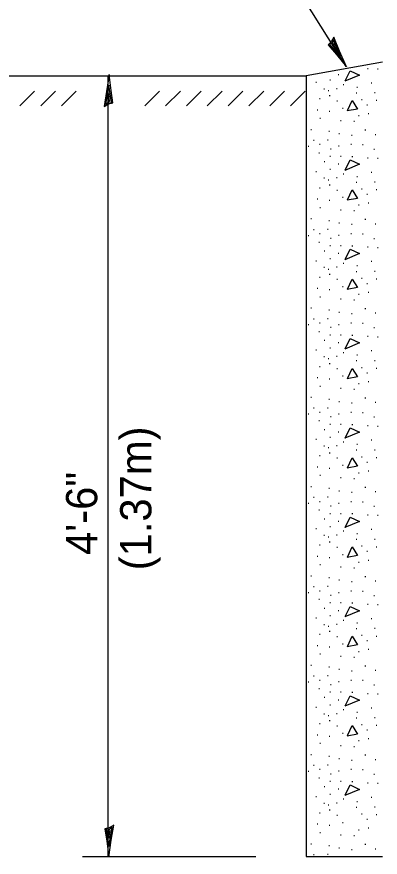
# Model space of a CAD drawing. Extents: x 96285 to 107900, y 69854 to 76557.
# Drawn here: x 101603.7 to 101708.4, y 70032.8 to 70275.1 of the extents above; entities that cross this region are included whole.
import ezdxf

# ---------------------------------------------------------------- set-up
doc = ezdxf.new("R2010")
doc.units = 0
doc.layers.add('Sheets_General Details', color=7, linetype='Continuous')

msp = doc.modelspace()

# ---------------------------------------------------------------- linework, layer by layer
at = {"layer": 'Sheets_General Details'}
for p, q in [((101670.49, 70305.55), (101698.49, 70260.75)), ((101709.1, 70262.03), (101687.1, 70258.07)), ((101704.76, 70260.2), (101704.96, 70260.2)), ((101707.64, 70260.07), (101707.84, 70260.07)), ((101530.82, 70258.07), (101687.1, 70258.07)), ((101630.06, 70033.07), (101630.06, 70258.07)), ((101687.1, 70258.07), (101687.1, 70033.07)), ((101696.29, 70258.39), (101696.49, 70258.39)), ((101689.85, 70256.24), (101690.05, 70256.24)), ((101693.88, 70256.88), (101694.08, 70256.88)), ((101697.7, 70255.55), (101697.9, 70255.55)), ((101705.83, 70256.07), (101706.03, 70256.07)), ((101604.58, 70249.4), (101608.83, 70253.64)), ((101610.58, 70249.4), (101614.83, 70253.64)), ((101616.58, 70249.4), (101620.83, 70253.64)), ((101640.58, 70249.4), (101644.83, 70253.64)), ((101646.58, 70249.4), (101650.83, 70253.64)), ((101652.58, 70249.4), (101656.83, 70253.64)), ((101658.58, 70249.4), (101662.83, 70253.64)), ((101664.58, 70249.4), (101668.83, 70253.64)), ((101670.58, 70249.4), (101674.83, 70253.64)), ((101676.58, 70249.4), (101680.83, 70253.64)), ((101682.58, 70249.4), (101686.83, 70253.64)), ((101692.17, 70254.35), (101692.37, 70254.35)), ((101693.4, 70253.83), (101693.6, 70253.83)), ((101695.77, 70254.43), (101695.97, 70254.43)), ((101701.49, 70253.16), (101701.69, 70253.16)), ((101701.7, 70254.82), (101701.9, 70254.82)), ((101706.78, 70253.23), (101706.98, 70253.23)), ((101690.88, 70251.53), (101691.08, 70251.53)), ((101693.75, 70252.39), (101693.95, 70252.39)), ((101695.94, 70250.88), (101696.14, 70250.88)), ((101702.99, 70251.22), (101703.19, 70251.22)), ((101707.25, 70251.01), (101707.45, 70251.01)), ((101690.24, 70248.3), (101690.44, 70248.3)), ((101693.71, 70247.91), (101693.91, 70247.91)), ((101697.57, 70248.77), (101697.77, 70248.77)), ((101704.54, 70249.68), (101704.74, 70249.68)), ((101691.01, 70245.85), (101691.21, 70245.85)), ((101702.13, 70246.58), (101702.33, 70246.58)), ((101704.93, 70247.18), (101705.13, 70247.18)), ((101696.97, 70245.21), (101697.17, 70245.21)), ((101700.8, 70244.95), (101701, 70244.95)), ((101688.43, 70242.63), (101688.63, 70242.63)), ((101693.58, 70242.11), (101693.78, 70242.11)), ((101696.46, 70241.42), (101696.66, 70241.42)), ((101700.11, 70240.99), (101700.31, 70240.99)), ((101704.02, 70242.45), (101704.22, 70242.45)), ((101706.99, 70241.16), (101707.19, 70241.16)), ((101689.21, 70239.53), (101689.41, 70239.53)), ((101690.93, 70238.33), (101691.13, 70238.33)), ((101693.2, 70239.62), (101693.4, 70239.62)), ((101699.9, 70238.33), (101700.1, 70238.33)), ((101703.29, 70238.24), (101703.49, 70238.24)), ((101687.66, 70237.81), (101687.86, 70237.81)), ((101690.75, 70235.88), (101690.95, 70235.88)), ((101694.09, 70237.04), (101694.29, 70237.04)), ((101696.41, 70237.85), (101696.61, 70237.85)), ((101706.6, 70236.95), (101706.8, 70236.95)), ((101692.3, 70233.34), (101692.5, 70233.34)), ((101693.88, 70234.89), (101694.08, 70234.89)), ((101696.97, 70234.89), (101697.17, 70234.89)), ((101700.28, 70234.8), (101700.48, 70234.8)), ((101704.76, 70234.46), (101704.96, 70234.46)), ((101707.64, 70234.33), (101707.84, 70234.33)), ((101693.88, 70231.15), (101694.08, 70231.15)), ((101696.29, 70232.65), (101696.49, 70232.65)), ((101689.85, 70230.5), (101690.05, 70230.5)), ((101692.17, 70228.61), (101692.37, 70228.61)), ((101695.77, 70228.7), (101695.97, 70228.7)), ((101697.7, 70229.81), (101697.9, 70229.81)), ((101701.7, 70229.08), (101701.9, 70229.08)), ((101705.83, 70230.33), (101706.03, 70230.33)), ((101693.4, 70228.09), (101693.6, 70228.09)), ((101693.75, 70226.65), (101693.95, 70226.65)), ((101701.49, 70227.42), (101701.69, 70227.42)), ((101706.78, 70227.49), (101706.98, 70227.49)), ((101690.88, 70225.79), (101691.08, 70225.79)), ((101695.94, 70225.14), (101696.14, 70225.14)), ((101702.99, 70225.49), (101703.19, 70225.49)), ((101704.54, 70223.94), (101704.74, 70223.94)), ((101707.25, 70225.27), (101707.45, 70225.27)), ((101690.24, 70222.56), (101690.44, 70222.56)), ((101693.71, 70222.18), (101693.91, 70222.18)), ((101697.57, 70223.04), (101697.77, 70223.04)), ((101704.93, 70221.45), (101705.13, 70221.45)), ((101691.01, 70220.11), (101691.21, 70220.11)), ((101696.97, 70219.47), (101697.17, 70219.47)), ((101700.8, 70219.21), (101701, 70219.21)), ((101702.13, 70220.84), (101702.33, 70220.84)), ((101688.43, 70216.89), (101688.63, 70216.89)), ((101693.58, 70216.37), (101693.78, 70216.37)), ((101704.02, 70216.72), (101704.22, 70216.72)), ((101696.46, 70215.68), (101696.66, 70215.68)), ((101700.11, 70215.25), (101700.31, 70215.25)), ((101706.99, 70215.43), (101707.19, 70215.43)), ((101687.66, 70212.07), (101687.86, 70212.07)), ((101689.21, 70213.79), (101689.41, 70213.79)), ((101690.93, 70212.59), (101691.13, 70212.59)), ((101693.2, 70213.88), (101693.4, 70213.88)), ((101696.41, 70212.12), (101696.61, 70212.12)), ((101699.9, 70212.59), (101700.1, 70212.59)), ((101703.29, 70212.5), (101703.49, 70212.5)), ((101690.75, 70210.14), (101690.95, 70210.14)), ((101693.88, 70209.15), (101694.08, 70209.15)), ((101694.09, 70211.3), (101694.29, 70211.3)), ((101696.97, 70209.15), (101697.17, 70209.15)), ((101700.28, 70209.06), (101700.48, 70209.06)), ((101706.6, 70211.21), (101706.8, 70211.21)), ((101692.3, 70207.6), (101692.5, 70207.6)), ((101696.29, 70206.91), (101696.49, 70206.91)), ((101704.76, 70208.72), (101704.96, 70208.72)), ((101707.64, 70208.59), (101707.84, 70208.59)), ((101689.85, 70204.76), (101690.05, 70204.76)), ((101693.88, 70205.41), (101694.08, 70205.41)), ((101705.83, 70204.59), (101706.03, 70204.59)), ((101692.17, 70202.87), (101692.37, 70202.87)), ((101693.4, 70202.36), (101693.6, 70202.36)), ((101695.77, 70202.96), (101695.97, 70202.96)), ((101697.7, 70204.08), (101697.9, 70204.08)), ((101701.7, 70203.35), (101701.9, 70203.35)), ((101690.88, 70200.05), (101691.08, 70200.05)), ((101693.75, 70200.91), (101693.95, 70200.91)), ((101695.94, 70199.4), (101696.14, 70199.4)), ((101701.49, 70201.68), (101701.69, 70201.68)), ((101702.99, 70199.75), (101703.19, 70199.75)), ((101706.78, 70201.75), (101706.98, 70201.75)), ((101707.25, 70199.53), (101707.45, 70199.53)), ((101697.57, 70197.3), (101697.77, 70197.3)), ((101704.54, 70198.2), (101704.74, 70198.2)), ((101690.24, 70196.83), (101690.44, 70196.83)), ((101693.71, 70196.44), (101693.91, 70196.44)), ((101702.13, 70195.11), (101702.33, 70195.11)), ((101704.93, 70195.71), (101705.13, 70195.71)), ((101691.01, 70194.37), (101691.21, 70194.37)), ((101696.97, 70193.73), (101697.17, 70193.73)), ((101700.8, 70193.47), (101701, 70193.47)), ((101688.43, 70191.15), (101688.63, 70191.15)), ((101693.58, 70190.63), (101693.78, 70190.63)), ((101696.46, 70189.95), (101696.66, 70189.95)), ((101704.02, 70190.98), (101704.22, 70190.98)), ((101706.99, 70189.69), (101707.19, 70189.69)), ((101689.21, 70188.05), (101689.41, 70188.05)), ((101693.2, 70188.14), (101693.4, 70188.14)), ((101700.11, 70189.52), (101700.31, 70189.52)), ((101687.66, 70186.33), (101687.86, 70186.33)), ((101690.93, 70186.85), (101691.13, 70186.85)), ((101694.09, 70185.56), (101694.29, 70185.56)), ((101696.41, 70186.38), (101696.61, 70186.38)), ((101699.9, 70186.85), (101700.1, 70186.85)), ((101703.29, 70186.76), (101703.49, 70186.76)), ((101706.6, 70185.47), (101706.8, 70185.47)), ((101690.75, 70184.4), (101690.95, 70184.4)), ((101693.88, 70183.41), (101694.08, 70183.41)), ((101696.97, 70183.41), (101697.17, 70183.41)), ((101700.28, 70183.33), (101700.48, 70183.33)), ((101704.76, 70182.98), (101704.96, 70182.98)), ((101707.64, 70182.85), (101707.84, 70182.85)), ((101692.3, 70181.86), (101692.5, 70181.86)), ((101696.29, 70181.18), (101696.49, 70181.18)), ((101689.85, 70179.03), (101690.05, 70179.03)), ((101693.88, 70179.67), (101694.08, 70179.67)), ((101697.7, 70178.34), (101697.9, 70178.34)), ((101701.7, 70177.61), (101701.9, 70177.61)), ((101705.83, 70178.85), (101706.03, 70178.85)), ((101692.17, 70177.13), (101692.37, 70177.13)), ((101693.4, 70176.62), (101693.6, 70176.62)), ((101693.75, 70175.17), (101693.95, 70175.17)), ((101695.77, 70177.22), (101695.97, 70177.22)), ((101701.49, 70175.95), (101701.69, 70175.95)), ((101706.78, 70176.02), (101706.98, 70176.02)), ((101690.88, 70174.31), (101691.08, 70174.31)), ((101695.94, 70173.67), (101696.14, 70173.67)), ((101702.99, 70174.01), (101703.19, 70174.01)), ((101707.25, 70173.8), (101707.45, 70173.8)), ((101690.24, 70171.09), (101690.44, 70171.09)), ((101693.71, 70170.7), (101693.91, 70170.7)), ((101697.57, 70171.56), (101697.77, 70171.56)), ((101704.54, 70172.46), (101704.74, 70172.46)), ((101691.01, 70168.64), (101691.21, 70168.64)), ((101696.97, 70167.99), (101697.17, 70167.99)), ((101702.13, 70169.37), (101702.33, 70169.37)), ((101704.93, 70169.97), (101705.13, 70169.97)), ((101700.8, 70167.73), (101701, 70167.73)), ((101688.43, 70165.41), (101688.63, 70165.41)), ((101693.58, 70164.9), (101693.78, 70164.9)), ((101696.46, 70164.21), (101696.66, 70164.21)), ((101700.11, 70163.78), (101700.31, 70163.78)), ((101704.02, 70165.24), (101704.22, 70165.24)), ((101706.99, 70163.95), (101707.19, 70163.95)), ((101687.66, 70160.6), (101687.86, 70160.6)), ((101689.21, 70162.32), (101689.41, 70162.32)), ((101690.93, 70161.11), (101691.13, 70161.11)), ((101693.2, 70162.4), (101693.4, 70162.4)), ((101696.41, 70160.64), (101696.61, 70160.64)), ((101699.9, 70161.11), (101700.1, 70161.11)), ((101703.29, 70161.03), (101703.49, 70161.03)), ((101690.75, 70158.66), (101690.95, 70158.66)), ((101694.09, 70159.82), (101694.29, 70159.82)), ((101706.6, 70159.74), (101706.8, 70159.74)), ((101692.3, 70156.13), (101692.5, 70156.13)), ((101693.88, 70157.67), (101694.08, 70157.67)), ((101696.97, 70157.67), (101697.17, 70157.67)), ((101700.28, 70157.59), (101700.48, 70157.59)), ((101704.76, 70157.24), (101704.96, 70157.24)), ((101707.64, 70157.11), (101707.84, 70157.11)), ((101693.88, 70153.93), (101694.08, 70153.93)), ((101696.29, 70155.44), (101696.49, 70155.44)), ((101689.85, 70153.29), (101690.05, 70153.29)), ((101692.17, 70151.4), (101692.37, 70151.4)), ((101695.77, 70151.48), (101695.97, 70151.48)), ((101697.7, 70152.6), (101697.9, 70152.6)), ((101701.7, 70151.87), (101701.9, 70151.87)), ((101705.83, 70153.12), (101706.03, 70153.12)), ((101690.88, 70148.57), (101691.08, 70148.57)), ((101693.4, 70150.88), (101693.6, 70150.88)), ((101693.75, 70149.43), (101693.95, 70149.43)), ((101701.49, 70150.21), (101701.69, 70150.21)), ((101706.78, 70150.28), (101706.98, 70150.28)), ((101695.94, 70147.93), (101696.14, 70147.93)), ((101702.99, 70148.27), (101703.19, 70148.27)), ((101704.54, 70146.73), (101704.74, 70146.73)), ((101707.25, 70148.06), (101707.45, 70148.06)), ((101690.24, 70145.35), (101690.44, 70145.35)), ((101693.71, 70144.96), (101693.91, 70144.96)), ((101697.57, 70145.82), (101697.77, 70145.82)), ((101704.93, 70144.23), (101705.13, 70144.23)), ((101691.01, 70142.9), (101691.21, 70142.9)), ((101696.97, 70142.25), (101697.17, 70142.25)), ((101700.8, 70142), (101701, 70142)), ((101702.13, 70143.63), (101702.33, 70143.63)), ((101688.43, 70139.67), (101688.63, 70139.67)), ((101693.58, 70139.16), (101693.78, 70139.16)), ((101704.02, 70139.5), (101704.22, 70139.5)), ((101689.21, 70136.58), (101689.41, 70136.58)), ((101693.2, 70136.66), (101693.4, 70136.66)), ((101696.46, 70138.47), (101696.66, 70138.47)), ((101700.11, 70138.04), (101700.31, 70138.04)), ((101706.99, 70138.21), (101707.19, 70138.21)), ((101687.66, 70134.86), (101687.86, 70134.86)), ((101690.93, 70135.37), (101691.13, 70135.37)), ((101694.09, 70134.08), (101694.29, 70134.08)), ((101696.41, 70134.9), (101696.61, 70134.9)), ((101699.9, 70135.37), (101700.1, 70135.37)), ((101703.29, 70135.29), (101703.49, 70135.29)), ((101706.6, 70134), (101706.8, 70134)), ((101690.75, 70132.92), (101690.95, 70132.92)), ((101693.88, 70131.94), (101694.08, 70131.94)), ((101696.97, 70131.94), (101697.17, 70131.94)), ((101700.28, 70131.85), (101700.48, 70131.85)), ((101692.3, 70130.39), (101692.5, 70130.39)), ((101696.29, 70129.7), (101696.49, 70129.7)), ((101704.76, 70131.51), (101704.96, 70131.51)), ((101707.64, 70131.38), (101707.84, 70131.38)), ((101689.85, 70127.55), (101690.05, 70127.55)), ((101693.88, 70128.19), (101694.08, 70128.19)), ((101697.7, 70126.86), (101697.9, 70126.86)), ((101705.83, 70127.38), (101706.03, 70127.38)), ((101692.17, 70125.66), (101692.37, 70125.66)), ((101693.4, 70125.14), (101693.6, 70125.14)), ((101695.77, 70125.74), (101695.97, 70125.74)), ((101701.49, 70124.47), (101701.69, 70124.47)), ((101701.7, 70126.13), (101701.9, 70126.13)), ((101706.78, 70124.54), (101706.98, 70124.54)), ((101690.88, 70122.84), (101691.08, 70122.84)), ((101693.75, 70123.7), (101693.95, 70123.7)), ((101695.94, 70122.19), (101696.14, 70122.19)), ((101702.99, 70122.53), (101703.19, 70122.53)), ((101707.25, 70122.32), (101707.45, 70122.32)), ((101690.24, 70119.61), (101690.44, 70119.61)), ((101697.57, 70120.08), (101697.77, 70120.08)), ((101704.54, 70120.99), (101704.74, 70120.99)), ((101691.01, 70117.16), (101691.21, 70117.16)), ((101693.71, 70119.22), (101693.91, 70119.22)), ((101702.13, 70117.89), (101702.33, 70117.89)), ((101704.93, 70118.49), (101705.13, 70118.49)), ((101696.97, 70116.52), (101697.17, 70116.52)), ((101700.8, 70116.26), (101701, 70116.26)), ((101688.43, 70113.94), (101688.63, 70113.94)), ((101693.58, 70113.42), (101693.78, 70113.42)), ((101696.46, 70112.73), (101696.66, 70112.73)), ((101700.11, 70112.3), (101700.31, 70112.3)), ((101704.02, 70113.76), (101704.22, 70113.76)), ((101706.99, 70112.47), (101707.19, 70112.47)), ((101689.21, 70110.84), (101689.41, 70110.84)), ((101693.2, 70110.93), (101693.4, 70110.93)), ((101687.66, 70109.12), (101687.86, 70109.12)), ((101690.93, 70109.64), (101691.13, 70109.64)), ((101694.09, 70108.35), (101694.29, 70108.35)), ((101696.41, 70109.16), (101696.61, 70109.16)), ((101699.9, 70109.64), (101700.1, 70109.64)), ((101703.29, 70109.55), (101703.49, 70109.55)), ((101706.6, 70108.26), (101706.8, 70108.26)), ((101690.75, 70107.19), (101690.95, 70107.19)), ((101693.88, 70106.2), (101694.08, 70106.2)), ((101696.97, 70106.2), (101697.17, 70106.2)), ((101700.28, 70106.11), (101700.48, 70106.11)), ((101704.76, 70105.77), (101704.96, 70105.77)), ((101707.64, 70105.64), (101707.84, 70105.64)), ((101692.3, 70104.65), (101692.5, 70104.65)), ((101693.88, 70102.46), (101694.08, 70102.46)), ((101696.29, 70103.96), (101696.49, 70103.96)), ((101689.85, 70101.81), (101690.05, 70101.81)), ((101697.7, 70101.12), (101697.9, 70101.12)), ((101701.7, 70100.39), (101701.9, 70100.39)), ((101705.83, 70101.64), (101706.03, 70101.64)), ((101692.17, 70099.92), (101692.37, 70099.92)), ((101693.4, 70099.4), (101693.6, 70099.4)), ((101693.75, 70097.96), (101693.95, 70097.96)), ((101695.77, 70100.01), (101695.97, 70100.01)), ((101701.49, 70098.73), (101701.69, 70098.73)), ((101706.78, 70098.8), (101706.98, 70098.8)), ((101690.88, 70097.1), (101691.08, 70097.1)), ((101695.94, 70096.45), (101696.14, 70096.45)), ((101702.99, 70096.8), (101703.19, 70096.8)), ((101704.54, 70095.25), (101704.74, 70095.25)), ((101707.25, 70096.58), (101707.45, 70096.58)), ((101690.24, 70093.87), (101690.44, 70093.87)), ((101693.71, 70093.49), (101693.91, 70093.49)), ((101697.57, 70094.35), (101697.77, 70094.35)), ((101691.01, 70091.42), (101691.21, 70091.42)), ((101696.97, 70090.78), (101697.17, 70090.78)), ((101700.8, 70090.52), (101701, 70090.52)), ((101702.13, 70092.15), (101702.33, 70092.15)), ((101704.93, 70092.76), (101705.13, 70092.76)), ((101688.43, 70088.2), (101688.63, 70088.2)), ((101704.02, 70088.03), (101704.22, 70088.03)), ((101693.58, 70087.68), (101693.78, 70087.68)), ((101696.46, 70086.99), (101696.66, 70086.99)), ((101700.11, 70086.56), (101700.31, 70086.56)), ((101706.99, 70086.74), (101707.19, 70086.74)), ((101687.66, 70083.38), (101687.86, 70083.38)), ((101689.21, 70085.1), (101689.41, 70085.1)), ((101690.93, 70083.9), (101691.13, 70083.9)), ((101693.2, 70085.19), (101693.4, 70085.19)), ((101696.41, 70083.43), (101696.61, 70083.43)), ((101699.9, 70083.9), (101700.1, 70083.9)), ((101703.29, 70083.81), (101703.49, 70083.81)), ((101690.75, 70081.45), (101690.95, 70081.45)), ((101694.09, 70082.61), (101694.29, 70082.61)), ((101706.6, 70082.52), (101706.8, 70082.52)), ((101692.3, 70078.91), (101692.5, 70078.91)), ((101693.88, 70080.46), (101694.08, 70080.46)), ((101696.97, 70080.46), (101697.17, 70080.46)), ((101700.28, 70080.37), (101700.48, 70080.37)), ((101704.76, 70080.03), (101704.96, 70080.03)), ((101707.64, 70079.9), (101707.84, 70079.9)), ((101689.85, 70076.07), (101690.05, 70076.07)), ((101693.88, 70076.72), (101694.08, 70076.72)), ((101696.29, 70078.22), (101696.49, 70078.22)), ((101705.83, 70075.9), (101706.03, 70075.9)), ((101692.17, 70074.18), (101692.37, 70074.18)), ((101693.4, 70073.67), (101693.6, 70073.67)), ((101695.77, 70074.27), (101695.97, 70074.27)), ((101697.7, 70075.39), (101697.9, 70075.39)), ((101701.7, 70074.66), (101701.9, 70074.66)), ((101690.88, 70071.36), (101691.08, 70071.36)), ((101693.75, 70072.22), (101693.95, 70072.22)), ((101701.49, 70072.99), (101701.69, 70072.99)), ((101702.99, 70071.06), (101703.19, 70071.06)), ((101706.78, 70073.06), (101706.98, 70073.06)), ((101695.94, 70070.71), (101696.14, 70070.71)), ((101697.57, 70068.61), (101697.77, 70068.61)), ((101704.54, 70069.51), (101704.74, 70069.51)), ((101707.25, 70070.84), (101707.45, 70070.84)), ((101690.24, 70068.14), (101690.44, 70068.14)), ((101693.71, 70067.75), (101693.91, 70067.75)), ((101702.13, 70066.42), (101702.33, 70066.42)), ((101704.93, 70067.02), (101705.13, 70067.02)), ((101691.01, 70065.68), (101691.21, 70065.68)), ((101696.97, 70065.04), (101697.17, 70065.04)), ((101700.8, 70064.78), (101701, 70064.78)), ((101688.43, 70062.46), (101688.63, 70062.46)), ((101693.58, 70061.94), (101693.78, 70061.94)), ((101704.02, 70062.29), (101704.22, 70062.29)), ((101689.21, 70059.36), (101689.41, 70059.36)), ((101693.2, 70059.45), (101693.4, 70059.45)), ((101696.46, 70061.26), (101696.66, 70061.26)), ((101700.11, 70060.83), (101700.31, 70060.83)), ((101706.99, 70061), (101707.19, 70061)), ((101687.66, 70057.64), (101687.86, 70057.64)), ((101690.93, 70058.16), (101691.13, 70058.16)), ((101694.09, 70056.87), (101694.29, 70056.87)), ((101696.41, 70057.69), (101696.61, 70057.69)), ((101699.9, 70058.16), (101700.1, 70058.16)), ((101703.29, 70058.07), (101703.49, 70058.07)), ((101706.6, 70056.78), (101706.8, 70056.78)), ((101690.75, 70055.71), (101690.95, 70055.71)), ((101693.88, 70054.72), (101694.08, 70054.72)), ((101696.97, 70054.72), (101697.17, 70054.72)), ((101700.28, 70054.64), (101700.48, 70054.64)), ((101704.76, 70054.29), (101704.96, 70054.29)), ((101707.64, 70054.16), (101707.84, 70054.16)), ((101692.3, 70053.17), (101692.5, 70053.17)), ((101696.29, 70052.49), (101696.49, 70052.49)), ((101689.85, 70050.34), (101690.05, 70050.34)), ((101693.88, 70050.98), (101694.08, 70050.98)), ((101697.7, 70049.65), (101697.9, 70049.65)), ((101705.83, 70050.16), (101706.03, 70050.16)), ((101692.17, 70048.44), (101692.37, 70048.44)), ((101693.4, 70047.93), (101693.6, 70047.93)), ((101695.77, 70048.53), (101695.97, 70048.53)), ((101701.49, 70047.26), (101701.69, 70047.26)), ((101701.7, 70048.92), (101701.9, 70048.92)), ((101706.78, 70047.33), (101706.98, 70047.33)), ((101690.88, 70045.62), (101691.08, 70045.62)), ((101693.75, 70046.48), (101693.95, 70046.48)), ((101695.94, 70044.98), (101696.14, 70044.98)), ((101702.99, 70045.32), (101703.19, 70045.32)), ((101707.25, 70045.11), (101707.45, 70045.11)), ((101690.24, 70042.4), (101690.44, 70042.4)), ((101693.71, 70042.01), (101693.91, 70042.01)), ((101697.57, 70042.87), (101697.77, 70042.87)), ((101704.54, 70043.77), (101704.74, 70043.77)), ((101691.01, 70039.95), (101691.21, 70039.95)), ((101702.13, 70040.68), (101702.33, 70040.68)), ((101704.93, 70041.28), (101705.13, 70041.28)), ((101696.97, 70039.3), (101697.17, 70039.3)), ((101700.8, 70039.04), (101701, 70039.04)), ((101688.43, 70036.72), (101688.63, 70036.72)), ((101693.58, 70036.21), (101693.78, 70036.21)), ((101696.46, 70035.52), (101696.66, 70035.52)), ((101700.11, 70035.09), (101700.31, 70035.09)), ((101704.02, 70036.55), (101704.22, 70036.55)), ((101706.99, 70035.26), (101707.19, 70035.26)), ((101622.62, 70033.07), (101672.62, 70033.07)), ((101687.1, 70033.07), (101709.1, 70033.07)), ((101689.21, 70033.63), (101689.41, 70033.63)), ((101693.2, 70033.71), (101693.4, 70033.71))]:
    msp.add_line(p, q, dxfattribs=at)
for points in [[(101694.32, 70267.89), (101693.41, 70266.98), (101695.77, 70264.24), (101698.71, 70260.64), (101696.68, 70265.17), (101695.04, 70269.22), (101694.32, 70267.89), (101693.82, 70267.13), (101697.07, 70263.27), (101694.99, 70268.41), (101694.51, 70267.15), (101695.85, 70265.28), (101694.97, 70267.33)], [(101630.14, 70249.97), (101631.41, 70250.26), (101630.86, 70253.83), (101630.27, 70258.44), (101629.59, 70253.53), (101628.84, 70249.22), (101630.14, 70249.97), (101630.98, 70250.35), (101630.26, 70255.34), (101629.3, 70249.88), (101630.38, 70250.69), (101630.23, 70252.99), (101629.89, 70250.78)], [(101698.3, 70256.59), (101699.75, 70259.54), (101702.4, 70258.29), (101698.26, 70256.52)], [(101687.1, 70254), (101687.21, 70254)], [(101698.95, 70248.02), (101700.35, 70250.93), (101701.85, 70248.47), (101698.92, 70247.92)], [(101698.3, 70230.85), (101699.75, 70233.8), (101702.4, 70232.55), (101698.26, 70230.79)], [(101687.1, 70228.27), (101687.21, 70228.27)], [(101698.95, 70222.28), (101700.35, 70225.19), (101701.85, 70222.74), (101698.92, 70222.18)], [(101698.3, 70205.11), (101699.75, 70208.06), (101702.4, 70206.81), (101698.26, 70205.05)], [(101687.1, 70202.53), (101687.21, 70202.53)], [(101698.95, 70196.55), (101700.35, 70199.45), (101701.85, 70197), (101698.92, 70196.44)], [(101698.3, 70179.37), (101699.75, 70182.33), (101702.4, 70181.07), (101698.26, 70179.31)], [(101687.1, 70176.79), (101687.21, 70176.79)], [(101698.95, 70170.81), (101700.35, 70173.71), (101701.85, 70171.26), (101698.92, 70170.71)], [(101698.3, 70153.63), (101699.75, 70156.59), (101702.4, 70155.34), (101698.26, 70153.57)], [(101687.1, 70151.05), (101687.21, 70151.05)], [(101698.95, 70145.07), (101700.35, 70147.97), (101701.85, 70145.52), (101698.92, 70144.97)], [(101698.3, 70127.9), (101699.75, 70130.85), (101702.4, 70129.6), (101698.26, 70127.83)], [(101687.1, 70125.31), (101687.21, 70125.31)], [(101698.95, 70119.33), (101700.35, 70122.24), (101701.85, 70119.78), (101698.92, 70119.23)], [(101698.3, 70102.16), (101699.75, 70105.11), (101702.4, 70103.86), (101698.26, 70102.1)], [(101687.1, 70099.58), (101687.21, 70099.58)], [(101698.95, 70093.59), (101700.35, 70096.5), (101701.85, 70094.05), (101698.92, 70093.49)], [(101698.3, 70076.42), (101699.75, 70079.37), (101702.4, 70078.12), (101698.26, 70076.36)], [(101687.1, 70073.84), (101687.21, 70073.84)], [(101698.95, 70067.86), (101700.35, 70070.76), (101701.85, 70068.31), (101698.92, 70067.75)], [(101698.3, 70050.68), (101699.75, 70053.64), (101702.4, 70052.38), (101698.26, 70050.62)], [(101687.1, 70048.1), (101687.21, 70048.1)], [(101630.31, 70041.3), (101629.05, 70041.01), (101629.6, 70037.44), (101630.19, 70032.83), (101630.87, 70037.74), (101631.62, 70042.05), (101630.31, 70041.3), (101629.48, 70040.92), (101630.2, 70035.93), (101631.16, 70041.38), (101630.08, 70040.57), (101630.23, 70038.28), (101630.57, 70040.48)]]:
    msp.add_lwpolyline(points, dxfattribs=at)

# ---------------------------------------------------------------- texts
for s, p in [('(1.37m)', (101642.48, 70115.51)), ('4\'-6"', (101626.88, 70119.94))]:
    msp.add_text(s, height=9, rotation=90, dxfattribs=at).set_placement(p)

doc.saveas('drawing.dxf')
